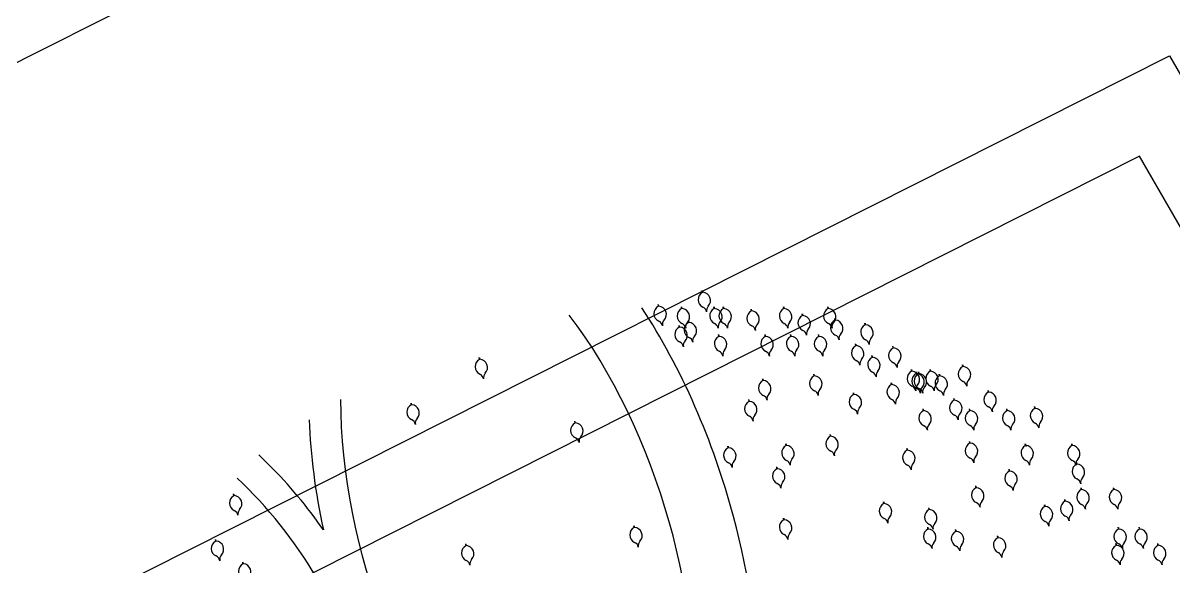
# Model space of a CAD drawing. Extents: x 3907.4 to 3911.57, y -3054.42 to -3053.7.
# Drawn here: x 3907.62154 to 3907.63662, y -3053.77395 to -3053.76683 of the extents above; entities that cross this region are included whole.
import ezdxf

# ---------------------------------------------------------------- set-up
doc = ezdxf.new("R2010")
doc.units = 0
doc.header["$LTSCALE"] = 2
doc.header["$MEASUREMENT"] = 0
for name, color, linetype in [('ARAZİ', 7, 'CONTINUOUS'), ('AĞAÇ', 9, 'CONTINUOUS'), ('OLÇÜ', 6, 'CONTINUOUS')]:
    doc.layers.add(name, color=color, linetype=linetype)

msp = doc.modelspace()

# ---------------------------------------------------------------- linework, layer by layer
at = {"layer": 'ARAZİ', "color": 7}
for p, q in [((3907.457686911353, -3053.857420951288), (3907.636572074852, -3053.767261076288)), ((3907.636572074852, -3053.767261076288), (3907.654234502852, -3053.797852681288))]:
    msp.add_line(p, q, dxfattribs=at)
at = {"layer": 'ARAZİ'}
for p, q in [((3907.63617845828, -3053.768579295865), (3907.459082129812, -3053.857837580483)), ((3907.653514297642, -3053.798605244172), (3907.63617845828, -3053.768579295865))]:
    msp.add_line(p, q, dxfattribs=at)
at = {"layer": 'AĞAÇ'}
for p, q in [((3907.630450350279, -3053.770364076409), (3907.630447326004, -3053.770340247116)), ((3907.630456134325, -3053.770362934153), (3907.630453537149, -3053.770342470127)), ((3907.629871542704, -3053.770546724785), (3907.629868518428, -3053.770522895491)), ((3907.629877326749, -3053.770545582528), (3907.629874729574, -3053.770525118503)), ((3907.630176178352, -3053.770577166181), (3907.630173154076, -3053.770553336888)), ((3907.630181962396, -3053.770576023925), (3907.630179365221, -3053.770555559899)), ((3907.630602668214, -3053.770577166181), (3907.630599643938, -3053.770553336888)), ((3907.630608452258, -3053.770576023925), (3907.630605855083, -3053.770555559899)), ((3907.630724522428, -3053.770577166181), (3907.630721498153, -3053.770553336888)), ((3907.630730306473, -3053.770576023925), (3907.630727709298, -3053.770555559899)), ((3907.631090085073, -3053.770607607576), (3907.631087060797, -3053.770583778284)), ((3907.631095869117, -3053.77060646532), (3907.631093271942, -3053.770586001294)), ((3907.631516574935, -3053.770577166181), (3907.631513550659, -3053.770553336888)), ((3907.63152235898, -3053.770576023925), (3907.631519761804, -3053.770555559899)), ((3907.63209538251, -3053.770577166181), (3907.632092358234, -3053.770553336888)), ((3907.632101166555, -3053.770576023925), (3907.632098569379, -3053.770555559899)), ((3907.630267569068, -3053.770759814556), (3907.630264544792, -3053.770735985263)), ((3907.630273353113, -3053.7707586723), (3907.630270755938, -3053.770738208274)), ((3907.631760283364, -3053.770668490369), (3907.631757259088, -3053.770644661075)), ((3907.631766067409, -3053.770667348113), (3907.631763470234, -3053.770646884087)), ((3907.632186773226, -3053.770729373161), (3907.63218374895, -3053.770705543867)), ((3907.632192557271, -3053.770728230904), (3907.632189960096, -3053.770707766878)), ((3907.632582799369, -3053.770790255952), (3907.632579775093, -3053.770766426659)), ((3907.632588583414, -3053.770789113696), (3907.632585986238, -3053.77076864967)), ((3907.630145714853, -3053.770820697348), (3907.630142690577, -3053.770796868055)), ((3907.630151498898, -3053.770819555092), (3907.630148901723, -3053.770799091066)), ((3907.630663595211, -3053.770942462932), (3907.630660570935, -3053.770918633639)), ((3907.630669379255, -3053.770941320676), (3907.63066678208, -3053.77092085665)), ((3907.631272866284, -3053.770942462932), (3907.631269842008, -3053.770918633639)), ((3907.631278650329, -3053.770941320676), (3907.631276053154, -3053.77092085665)), ((3907.63160796543, -3053.770942462932), (3907.631604941154, -3053.770918633639)), ((3907.631613749475, -3053.770941320676), (3907.631611152299, -3053.77092085665)), ((3907.631973528295, -3053.770942462932), (3907.63197050402, -3053.770918633639)), ((3907.63197931234, -3053.770941320676), (3907.631976715164, -3053.77092085665)), ((3907.632460945154, -3053.771064228516), (3907.632457920878, -3053.771040399223)), ((3907.632466729199, -3053.771063086259), (3907.632464132023, -3053.771042622234)), ((3907.632948362013, -3053.771094669912), (3907.632945337737, -3053.771070840618)), ((3907.632954146058, -3053.771093527655), (3907.632951548882, -3053.77107306363)), ((3907.627526290174, -3053.771242844024), (3907.627523265899, -3053.771219014731)), ((3907.627532074219, -3053.771241701768), (3907.627529477043, -3053.771221237742)), ((3907.632674190085, -3053.771216435365), (3907.632671165809, -3053.771192606072)), ((3907.63267997413, -3053.771215293109), (3907.632677376955, -3053.771194829083)), ((3907.633192070442, -3053.771399083741), (3907.633189046167, -3053.771375254447)), ((3907.633197854487, -3053.771397941484), (3907.633195257312, -3053.771377477458)), ((3907.633435778871, -3053.771399083741), (3907.633432754596, -3053.771375254447)), ((3907.633441562917, -3053.771397941484), (3907.633438965741, -3053.771377477458)), ((3907.633862268734, -3053.771338200948), (3907.633859244458, -3053.771314371656)), ((3907.633868052779, -3053.771337058692), (3907.633865455603, -3053.771316594666)), ((3907.631242402786, -3053.771520849324), (3907.63123937851, -3053.771497020031)), ((3907.63124818683, -3053.771519707068), (3907.631245589655, -3053.771499243042)), ((3907.631912601077, -3053.771459966532), (3907.631909576801, -3053.771436137239)), ((3907.631918385122, -3053.771458824276), (3907.631915787947, -3053.77143836025)), ((3907.63325299766, -3053.771429525136), (3907.633249973384, -3053.771405695843)), ((3907.633258781705, -3053.77142838288), (3907.63325618453, -3053.771407918854)), ((3907.633283461158, -3053.771429525136), (3907.633280436883, -3053.771405695843)), ((3907.633289245203, -3053.77142838288), (3907.633286648028, -3053.771407918854)), ((3907.633557633308, -3053.771459966532), (3907.633554609032, -3053.771436137239)), ((3907.633563417352, -3053.771458824276), (3907.633560820177, -3053.77143836025)), ((3907.632430481655, -3053.7717034977), (3907.63242745738, -3053.771679668407)), ((3907.632436265701, -3053.771702355444), (3907.632433668525, -3053.771681891418)), ((3907.632927496506, -3053.771574240917), (3907.63292447223, -3053.771550411624)), ((3907.632933280551, -3053.771573098661), (3907.632930683375, -3053.771552634635)), ((3907.63419736788, -3053.771673056304), (3907.634194343604, -3053.771649227011)), ((3907.634203151924, -3053.771671914048), (3907.634200554749, -3053.771651450022)), ((3907.626631573685, -3053.771838887793), (3907.62662854941, -3053.771815058501)), ((3907.62663735773, -3053.771837745537), (3907.626634760555, -3053.771817281511)), ((3907.631059621574, -3053.771794821888), (3907.631056597299, -3053.771770992595)), ((3907.631065405619, -3053.771793679632), (3907.631062808443, -3053.771773215606)), ((3907.633747926933, -3053.771779199184), (3907.633744902657, -3053.771755369891)), ((3907.633753710978, -3053.771778056928), (3907.633751113803, -3053.771757592902)), ((3907.633344388376, -3053.771916587471), (3907.633341364101, -3053.771892758178)), ((3907.633350172422, -3053.771915445215), (3907.633347575246, -3053.771894981189)), ((3907.63395365945, -3053.771916587471), (3907.633950635174, -3053.771892758178)), ((3907.633959443495, -3053.771915445215), (3907.63395684632, -3053.771894981189)), ((3907.634441076309, -3053.771916587471), (3907.634438052033, -3053.771892758178)), ((3907.634446860354, -3053.771915445215), (3907.634444263178, -3053.771894981189)), ((3907.634806639174, -3053.771886146075), (3907.634803614898, -3053.771862316783)), ((3907.634812423219, -3053.771885003819), (3907.634809826044, -3053.771864539793)), ((3907.628778893214, -3053.772077305275), (3907.628775868938, -3053.772053475982)), ((3907.628784677259, -3053.772076163019), (3907.628782080084, -3053.772055698993)), ((3907.632125846008, -3053.772251442827), (3907.632122821733, -3053.772227613534)), ((3907.632131630053, -3053.772250300571), (3907.632129032878, -3053.772229836545)), ((3907.630785449425, -3053.772403649807), (3907.630782425149, -3053.772379820513)), ((3907.63079123347, -3053.77240250755), (3907.630788636295, -3053.772382043524)), ((3907.631547038433, -3053.77237320841), (3907.631544014157, -3053.772349379117)), ((3907.631552822478, -3053.772372066154), (3907.631550225302, -3053.772351602128)), ((3907.633132603947, -3053.77243506611), (3907.633129579671, -3053.772411236816)), ((3907.633138387992, -3053.772433923853), (3907.633135790817, -3053.772413459827)), ((3907.63395365945, -3053.772342767014), (3907.633950635174, -3053.772318937722)), ((3907.633959443495, -3053.772341624758), (3907.63395684632, -3053.772321160732)), ((3907.634684784739, -3053.77237320841), (3907.634681760463, -3053.772349379117)), ((3907.634690568783, -3053.772372066154), (3907.634687971608, -3053.772351602128)), ((3907.635294056033, -3053.77237320841), (3907.635291031757, -3053.772349379117)), ((3907.635299840078, -3053.772372066154), (3907.635297242903, -3053.772351602128)), ((3907.63535498303, -3053.772616739578), (3907.635351958754, -3053.772592910285)), ((3907.635360767075, -3053.772615597322), (3907.6353581699, -3053.772595133296)), ((3907.631425184218, -3053.77267762237), (3907.631422159943, -3053.772653793077)), ((3907.631430968263, -3053.772676480114), (3907.631428371088, -3053.772656016088)), ((3907.634471540028, -3053.772708063766), (3907.634468515753, -3053.772684234473)), ((3907.634477324073, -3053.77270692151), (3907.634474726898, -3053.772686457484)), ((3907.62430531055, -3053.773030975202), (3907.624302286274, -3053.773007145909)), ((3907.624311094594, -3053.773029832945), (3907.624308497419, -3053.77300936892)), ((3907.634035077483, -3053.772926966238), (3907.634032053208, -3053.772903136945)), ((3907.634040861528, -3053.772925823982), (3907.634038264353, -3053.772905359956)), ((3907.635415910248, -3053.772951594934), (3907.635412885972, -3053.77292776564)), ((3907.635421694293, -3053.772950452677), (3907.635419097117, -3053.772929988651)), ((3907.63584240011, -3053.772951594934), (3907.635839375834, -3053.77292776564)), ((3907.635848184155, -3053.772950452677), (3907.635845586979, -3053.772929988651)), ((3907.632826507798, -3053.773134243309), (3907.632823483522, -3053.773110414016)), ((3907.632832291843, -3053.773133101053), (3907.632829694668, -3053.773112637027)), ((3907.633419754718, -3053.773213907969), (3907.633416730442, -3053.773190078676)), ((3907.633425538763, -3053.773212765713), (3907.633422941587, -3053.773192301687)), ((3907.634937551019, -3053.773172916237), (3907.634934526744, -3053.773149086944)), ((3907.634943335064, -3053.773171773981), (3907.634940737889, -3053.773151309955)), ((3907.635202665317, -3053.773103801913), (3907.635199641041, -3053.77307997262)), ((3907.635208449362, -3053.773102659657), (3907.635205852186, -3053.773082195631)), ((3907.631516574935, -3053.773347333081), (3907.631513550659, -3053.773323503788)), ((3907.63152235898, -3053.773346190825), (3907.631519761804, -3053.773325726799)), ((3907.629554314185, -3053.773448205893), (3907.62955128991, -3053.773424376599)), ((3907.629560098231, -3053.773447063636), (3907.629557501055, -3053.773426599611)), ((3907.633405315373, -3053.773469098664), (3907.633402291097, -3053.773445269371)), ((3907.633411099418, -3053.773467956408), (3907.633408502243, -3053.773447492382)), ((3907.633770878017, -3053.773499540061), (3907.633767853742, -3053.773475710767)), ((3907.633776662062, -3053.773498397804), (3907.633774064887, -3053.773477933778)), ((3907.635903327106, -3053.773469098664), (3907.635900302831, -3053.773445269371)), ((3907.635909111152, -3053.773467956408), (3907.635906513976, -3053.773447492382)), ((3907.636177499256, -3053.773469098664), (3907.63617447498, -3053.773445269371)), ((3907.636183283301, -3053.773467956408), (3907.636180686125, -3053.773447492382)), ((3907.624066719515, -3053.773627018971), (3907.624063695239, -3053.773603189678)), ((3907.62407250356, -3053.773625876715), (3907.624069906385, -3053.773605412689)), ((3907.634322228033, -3053.773582833032), (3907.634319203758, -3053.77355900374)), ((3907.634328012078, -3053.773581690776), (3907.634325414903, -3053.77356122675)), ((3907.627347346788, -3053.773686623374), (3907.627344322512, -3053.773662794081)), ((3907.627353130833, -3053.773685481118), (3907.627350533658, -3053.773665017092)), ((3907.635872863608, -3053.773682188436), (3907.635869839333, -3053.773658359143)), ((3907.635878647653, -3053.77368104618), (3907.635876050478, -3053.773660582154)), ((3907.636421207685, -3053.773682188436), (3907.63641818341, -3053.773658359143)), ((3907.63642699173, -3053.77368104618), (3907.636424394555, -3053.773660582154)), ((3907.624424606066, -3053.773925040856), (3907.624421581791, -3053.773901211563)), ((3907.624430390111, -3053.7739238986), (3907.624427792936, -3053.773903434574))]:
    msp.add_line(p, q, dxfattribs=at)
for centre, radius, start, end in [((3907.630499415088, -3053.770460097154), 0.0001078301389786481, 117.0661848723325, 245.5617558112027), ((3907.63044725447, -3053.77047039804), 0.0001078301389786481, 316.7807498823022, 85.276320846058), ((3907.629920607513, -3053.770642745529), 0.0001078301389786481, 117.0661848723325, 245.5617558112027), ((3907.629868446895, -3053.770653046416), 0.0001078301389786481, 316.7807498823022, 85.276320846058), ((3907.630225243161, -3053.770673186925), 0.0001078301389786481, 117.0661848723325, 245.5617558112027), ((3907.630173082542, -3053.770683487812), 0.0001078301389786481, 316.7807498823022, 85.276320846058), ((3907.63041895276, -3053.770637161122), 8.665851140017088e-05, 11.1712527772592, 65.56175581120272), ((3907.630588985855, -3053.770603582309), 8.665851140017088e-05, 136.7807498823022, 191.1712527772592), ((3907.630651733023, -3053.770673186925), 0.0001078301389786481, 117.0661848723325, 245.5617558112027), ((3907.630599572404, -3053.770683487812), 0.0001078301389786481, 316.7807498823022, 85.276320846058), ((3907.630773587237, -3053.770673186925), 0.0001078301389786481, 117.0661848723325, 245.5617558112027), ((3907.630721426619, -3053.770683487812), 0.0001078301389786481, 316.7807498823022, 85.276320846058), ((3907.631139149882, -3053.770703628321), 0.0001078301389786481, 117.0661848723325, 245.5617558112027), ((3907.631086989263, -3053.770713929208), 0.0001078301389786481, 316.7807498823022, 85.276320846058), ((3907.631565639744, -3053.770673186925), 0.0001078301389786481, 117.0661848723325, 245.5617558112027), ((3907.631513479125, -3053.770683487812), 0.0001078301389786481, 316.7807498823022, 85.276320846058), ((3907.632144447319, -3053.770673186925), 0.0001078301389786481, 117.0661848723325, 245.5617558112027), ((3907.632092286701, -3053.770683487812), 0.0001078301389786481, 316.7807498823022, 85.276320846058), ((3907.629840145185, -3053.770819809497), 8.665851140017088e-05, 11.1712527772592, 65.56175581120272), ((3907.63001017828, -3053.770786230685), 8.665851140017088e-05, 136.7807498823022, 191.1712527772592), ((3907.630144780832, -3053.770850250893), 8.665851140017088e-05, 11.1712527772592, 65.56175581120272), ((3907.630316633877, -3053.770855835301), 0.0001078301389786481, 117.0661848723325, 245.5617558112027), ((3907.630314813928, -3053.770816672081), 8.665851140017088e-05, 136.7807498823022, 191.1712527772592), ((3907.630264473259, -3053.770866136188), 0.0001078301389786481, 316.7807498823022, 85.276320846058), ((3907.630571270694, -3053.770850250893), 8.665851140017088e-05, 11.1712527772592, 65.56175581120272), ((3907.63074130379, -3053.770816672081), 8.665851140017088e-05, 136.7807498823022, 191.1712527772592), ((3907.630693124909, -3053.770850250893), 8.665851140017088e-05, 11.1712527772592, 65.56175581120272), ((3907.630863158005, -3053.770816672081), 8.665851140017088e-05, 136.7807498823022, 191.1712527772592), ((3907.631485177415, -3053.770850250893), 8.665851140017088e-05, 11.1712527772592, 65.56175581120272), ((3907.631655210511, -3053.770816672081), 8.665851140017088e-05, 136.7807498823022, 191.1712527772592), ((3907.631809348173, -3053.770764511113), 0.0001078301389786481, 117.0661848723325, 245.5617558112027), ((3907.631757187555, -3053.770774812), 0.0001078301389786481, 316.7807498823022, 85.276320846058), ((3907.63206398499, -3053.770850250893), 8.665851140017088e-05, 11.1712527772592, 65.56175581120272), ((3907.632235838035, -3053.770825393905), 0.0001078301389786481, 117.0661848723325, 245.5617558112027), ((3907.632234018086, -3053.770816672081), 8.665851140017088e-05, 136.7807498823022, 191.1712527772592), ((3907.632183677417, -3053.770835694791), 0.0001078301389786481, 316.7807498823022, 85.276320846058), ((3907.630194779662, -3053.770916718093), 0.0001078301389786481, 117.0661848723325, 245.5617558112027), ((3907.630142619044, -3053.770927018979), 0.0001078301389786481, 316.7807498823022, 85.276320846058), ((3907.631058687553, -3053.770880692289), 8.665851140017088e-05, 11.1712527772592, 65.56175581120272), ((3907.631228720649, -3053.770847113477), 8.665851140017088e-05, 136.7807498823022, 191.1712527772592), ((3907.631728885844, -3053.770941575081), 8.665851140017088e-05, 11.1712527772592, 65.56175581120272), ((3907.63189891894, -3053.770907996269), 8.665851140017088e-05, 136.7807498823022, 191.1712527772592), ((3907.632155375706, -3053.771002457873), 8.665851140017088e-05, 11.1712527772592, 65.56175581120272), ((3907.632325408802, -3053.770968879061), 8.665851140017088e-05, 136.7807498823022, 191.1712527772592), ((3907.632631864178, -3053.770886276697), 0.0001078301389786481, 117.0661848723325, 245.5617558112027), ((3907.632579703559, -3053.770896577583), 0.0001078301389786481, 316.7807498823022, 85.276320846058), ((3907.630114317333, -3053.771093782061), 8.665851140017088e-05, 11.1712527772592, 65.56175581120272), ((3907.63028435043, -3053.771060203248), 8.665851140017088e-05, 136.7807498823022, 191.1712527772592), ((3907.630236171548, -3053.771032899269), 8.665851140017088e-05, 11.1712527772592, 65.56175581120272), ((3907.630406204644, -3053.770999320456), 8.665851140017088e-05, 136.7807498823022, 191.1712527772592), ((3907.63071266002, -3053.771038483676), 0.0001078301389786481, 117.0661848723325, 245.5617558112027), ((3907.630660499401, -3053.771048784563), 0.0001078301389786481, 316.7807498823022, 85.276320846058), ((3907.631321931093, -3053.771038483676), 0.0001078301389786481, 117.0661848723325, 245.5617558112027), ((3907.631269770475, -3053.771048784563), 0.0001078301389786481, 316.7807498823022, 85.276320846058), ((3907.631657030239, -3053.771038483676), 0.0001078301389786481, 117.0661848723325, 245.5617558112027), ((3907.63160486962, -3053.771048784563), 0.0001078301389786481, 316.7807498823022, 85.276320846058), ((3907.632022593104, -3053.771038483676), 0.0001078301389786481, 117.0661848723325, 245.5617558112027), ((3907.631970432486, -3053.771048784563), 0.0001078301389786481, 316.7807498823022, 85.276320846058), ((3907.632510009963, -3053.77116024926), 0.0001078301389786481, 117.0661848723325, 245.5617558112027), ((3907.632457849345, -3053.771170550147), 0.0001078301389786481, 316.7807498823022, 85.276320846058), ((3907.632551401849, -3053.771063340665), 8.665851140017088e-05, 11.1712527772592, 65.56175581120272), ((3907.632721434945, -3053.771029761852), 8.665851140017088e-05, 136.7807498823022, 191.1712527772592), ((3907.63063219769, -3053.771215547645), 8.665851140017088e-05, 11.1712527772592, 65.56175581120272), ((3907.630802230787, -3053.771181968832), 8.665851140017088e-05, 136.7807498823022, 191.1712527772592), ((3907.631241468764, -3053.771215547645), 8.665851140017088e-05, 11.1712527772592, 65.56175581120272), ((3907.63141150186, -3053.771181968832), 8.665851140017088e-05, 136.7807498823022, 191.1712527772592), ((3907.63157656791, -3053.771215547645), 8.665851140017088e-05, 11.1712527772592, 65.56175581120272), ((3907.631746601006, -3053.771181968832), 8.665851140017088e-05, 136.7807498823022, 191.1712527772592), ((3907.631942130775, -3053.771215547645), 8.665851140017088e-05, 11.1712527772592, 65.56175581120272), ((3907.632112163871, -3053.771181968832), 8.665851140017088e-05, 136.7807498823022, 191.1712527772592), ((3907.632723254894, -3053.771312456109), 0.0001078301389786481, 117.0661848723325, 245.5617558112027), ((3907.632671094276, -3053.771322756996), 0.0001078301389786481, 316.7807498823022, 85.276320846058), ((3907.632997426822, -3053.771190690656), 0.0001078301389786481, 117.0661848723325, 245.5617558112027), ((3907.632945266203, -3053.771200991543), 0.0001078301389786481, 316.7807498823022, 85.276320846058), ((3907.627575354983, -3053.771338864768), 0.0001078301389786481, 117.0661848723325, 245.5617558112027), ((3907.627523194365, -3053.771349165655), 0.0001078301389786481, 316.7807498823022, 85.276320846058), ((3907.632429547634, -3053.771337313228), 8.665851140017088e-05, 11.1712527772592, 65.56175581120272), ((3907.63259958073, -3053.771303734416), 8.665851140017088e-05, 136.7807498823022, 191.1712527772592), ((3907.632916964493, -3053.771367754624), 8.665851140017088e-05, 11.1712527772592, 65.56175581120272), ((3907.633086997589, -3053.771334175812), 8.665851140017088e-05, 136.7807498823022, 191.1712527772592), ((3907.633911333543, -3053.771434221693), 0.0001078301389786481, 117.0661848723325, 245.5617558112027), ((3907.633859172925, -3053.77144452258), 0.0001078301389786481, 316.7807498823022, 85.276320846058), ((3907.627494892654, -3053.771515928736), 8.665851140017088e-05, 11.1712527772592, 65.56175581120272), ((3907.62766492575, -3053.771482349924), 8.665851140017088e-05, 136.7807498823022, 191.1712527772592), ((3907.631291467595, -3053.771616870069), 0.0001078301389786481, 117.0661848723325, 245.5617558112027), ((3907.631239306977, -3053.771627170955), 0.0001078301389786481, 316.7807498823022, 85.276320846058), ((3907.631961665886, -3053.771555987277), 0.0001078301389786481, 117.0661848723325, 245.5617558112027), ((3907.631909505268, -3053.771566288163), 0.0001078301389786481, 316.7807498823022, 85.276320846058), ((3907.632642792565, -3053.771489520077), 8.665851140017088e-05, 11.1712527772592, 65.56175581120272), ((3907.632812825661, -3053.771455941265), 8.665851140017088e-05, 136.7807498823022, 191.1712527772592), ((3907.633241135251, -3053.771495104485), 0.0001078301389786481, 117.0661848723325, 245.5617558112027), ((3907.633302062469, -3053.771525545881), 0.0001078301389786481, 117.0661848723325, 245.5617558112027), ((3907.633188974633, -3053.771505405371), 0.0001078301389786481, 316.7807498823022, 85.276320846058), ((3907.633332525967, -3053.771525545881), 0.0001078301389786481, 117.0661848723325, 245.5617558112027), ((3907.633249901851, -3053.771535846767), 0.0001078301389786481, 316.7807498823022, 85.276320846058), ((3907.633280365349, -3053.771535846767), 0.0001078301389786481, 316.7807498823022, 85.276320846058), ((3907.633484843681, -3053.771495104485), 0.0001078301389786481, 117.0661848723325, 245.5617558112027), ((3907.633432683062, -3053.771505405371), 0.0001078301389786481, 316.7807498823022, 85.276320846058), ((3907.633606698117, -3053.771555987277), 0.0001078301389786481, 117.0661848723325, 245.5617558112027), ((3907.633554537498, -3053.771566288163), 0.0001078301389786481, 316.7807498823022, 85.276320846058), ((3907.633830871214, -3053.771611285661), 8.665851140017088e-05, 11.1712527772592, 65.56175581120272), ((3907.63400090431, -3053.771577706848), 8.665851140017088e-05, 136.7807498823022, 191.1712527772592), ((3907.631881203557, -3053.771733051245), 8.665851140017088e-05, 11.1712527772592, 65.56175581120272), ((3907.632051236653, -3053.771699472432), 8.665851140017088e-05, 136.7807498823022, 191.1712527772592), ((3907.632976561315, -3053.771670261662), 0.0001078301389786481, 117.0661848723325, 245.5617558112027), ((3907.632924400697, -3053.771680562548), 0.0001078301389786481, 316.7807498823022, 85.276320846058), ((3907.633160672922, -3053.771672168453), 8.665851140017088e-05, 11.1712527772592, 65.56175581120272), ((3907.633330706019, -3053.771638589641), 8.665851140017088e-05, 136.7807498823022, 191.1712527772592), ((3907.633221600141, -3053.771702609849), 8.665851140017088e-05, 11.1712527772592, 65.56175581120272), ((3907.633252063639, -3053.771702609849), 8.665851140017088e-05, 11.1712527772592, 65.56175581120272), ((3907.633391633236, -3053.771669031036), 8.665851140017088e-05, 136.7807498823022, 191.1712527772592), ((3907.633422096735, -3053.771669031036), 8.665851140017088e-05, 136.7807498823022, 191.1712527772592), ((3907.633404381352, -3053.771672168453), 8.665851140017088e-05, 11.1712527772592, 65.56175581120272), ((3907.633574414448, -3053.771638589641), 8.665851140017088e-05, 136.7807498823022, 191.1712527772592), ((3907.633526235788, -3053.771733051245), 8.665851140017088e-05, 11.1712527772592, 65.56175581120272), ((3907.633696268884, -3053.771699472432), 8.665851140017088e-05, 136.7807498823022, 191.1712527772592), ((3907.634246432689, -3053.771769077048), 0.0001078301389786481, 117.0661848723325, 245.5617558112027), ((3907.634194272071, -3053.771779377935), 0.0001078301389786481, 316.7807498823022, 85.276320846058), ((3907.626680638494, -3053.771934908538), 0.0001078301389786481, 117.0661848723325, 245.5617558112027), ((3907.626628477876, -3053.771945209424), 0.0001078301389786481, 316.7807498823022, 85.276320846058), ((3907.631108686383, -3053.771890842632), 0.0001078301389786481, 117.0661848723325, 245.5617558112027), ((3907.631056525765, -3053.771901143519), 0.0001078301389786481, 316.7807498823022, 85.276320846058), ((3907.631211005266, -3053.771793934037), 8.665851140017088e-05, 11.1712527772592, 65.56175581120272), ((3907.631381038362, -3053.771760355224), 8.665851140017088e-05, 136.7807498823022, 191.1712527772592), ((3907.632479546465, -3053.771799518444), 0.0001078301389786481, 117.0661848723325, 245.5617558112027), ((3907.632427385846, -3053.771809819331), 0.0001078301389786481, 316.7807498823022, 85.276320846058), ((3907.632896098986, -3053.77184732563), 8.665851140017088e-05, 11.1712527772592, 65.56175581120272), ((3907.633066132082, -3053.771813746817), 8.665851140017088e-05, 136.7807498823022, 191.1712527772592), ((3907.633796991742, -3053.771875219929), 0.0001078301389786481, 117.0661848723325, 245.5617558112027), ((3907.633744831124, -3053.771885520815), 0.0001078301389786481, 316.7807498823022, 85.276320846058), ((3907.631028224054, -3053.7720679066), 8.665851140017088e-05, 11.1712527772592, 65.56175581120272), ((3907.631198257151, -3053.772034327788), 8.665851140017088e-05, 136.7807498823022, 191.1712527772592), ((3907.632399084136, -3053.771976582412), 8.665851140017088e-05, 11.1712527772592, 65.56175581120272), ((3907.632569117232, -3053.7719430036), 8.665851140017088e-05, 136.7807498823022, 191.1712527772592), ((3907.633393453185, -3053.772012608216), 0.0001078301389786481, 117.0661848723325, 245.5617558112027), ((3907.633341292567, -3053.772022909102), 0.0001078301389786481, 316.7807498823022, 85.276320846058), ((3907.633716529414, -3053.772052283897), 8.665851140017088e-05, 11.1712527772592, 65.56175581120272), ((3907.633886562509, -3053.772018705085), 8.665851140017088e-05, 136.7807498823022, 191.1712527772592), ((3907.634002724259, -3053.772012608216), 0.0001078301389786481, 117.0661848723325, 245.5617558112027), ((3907.633950563641, -3053.772022909102), 0.0001078301389786481, 316.7807498823022, 85.276320846058), ((3907.63416597036, -3053.771946141017), 8.665851140017088e-05, 11.1712527772592, 65.56175581120272), ((3907.634336003456, -3053.771912562204), 8.665851140017088e-05, 136.7807498823022, 191.1712527772592), ((3907.634490141118, -3053.772012608216), 0.0001078301389786481, 117.0661848723325, 245.5617558112027), ((3907.6344379805, -3053.772022909102), 0.0001078301389786481, 316.7807498823022, 85.276320846058), ((3907.634855703983, -3053.77198216682), 0.0001078301389786481, 117.0661848723325, 245.5617558112027), ((3907.634803543365, -3053.771992467707), 0.0001078301389786481, 316.7807498823022, 85.276320846058), ((3907.626600176166, -3053.772111972506), 8.665851140017088e-05, 11.1712527772592, 65.56175581120272), ((3907.626770209262, -3053.772078393693), 8.665851140017088e-05, 136.7807498823022, 191.1712527772592), ((3907.628827958023, -3053.77217332602), 0.0001078301389786481, 117.0661848723325, 245.5617558112027), ((3907.628775797405, -3053.772183626906), 0.0001078301389786481, 316.7807498823022, 85.276320846058), ((3907.633312990857, -3053.772189672184), 8.665851140017088e-05, 11.1712527772592, 65.56175581120272), ((3907.633483023953, -3053.772156093371), 8.665851140017088e-05, 136.7807498823022, 191.1712527772592), ((3907.63392226193, -3053.772189672184), 8.665851140017088e-05, 11.1712527772592, 65.56175581120272), ((3907.634092295026, -3053.772156093371), 8.665851140017088e-05, 136.7807498823022, 191.1712527772592), ((3907.634409678789, -3053.772189672184), 8.665851140017088e-05, 11.1712527772592, 65.56175581120272), ((3907.634579711885, -3053.772156093371), 8.665851140017088e-05, 136.7807498823022, 191.1712527772592), ((3907.634775241655, -3053.772159230788), 8.665851140017088e-05, 11.1712527772592, 65.56175581120272), ((3907.63494527475, -3053.772125651975), 8.665851140017088e-05, 136.7807498823022, 191.1712527772592), ((3907.628747495694, -3053.772350389987), 8.665851140017088e-05, 11.1712527772592, 65.56175581120272), ((3907.62891752879, -3053.772316811175), 8.665851140017088e-05, 136.7807498823022, 191.1712527772592), ((3907.632174910817, -3053.772347463571), 0.0001078301389786481, 117.0661848723325, 245.5617558112027), ((3907.632122750199, -3053.772357764458), 0.0001078301389786481, 316.7807498823022, 85.276320846058), ((3907.630834514234, -3053.772499670551), 0.0001078301389786481, 117.0661848723325, 245.5617558112027), ((3907.630782353616, -3053.772509971438), 0.0001078301389786481, 316.7807498823022, 85.276320846058), ((3907.631596103242, -3053.772469229155), 0.0001078301389786481, 117.0661848723325, 245.5617558112027), ((3907.631543942624, -3053.772479530041), 0.0001078301389786481, 316.7807498823022, 85.276320846058), ((3907.632094448488, -3053.772524527539), 8.665851140017088e-05, 11.1712527772592, 65.56175581120272), ((3907.632264481585, -3053.772490948727), 8.665851140017088e-05, 136.7807498823022, 191.1712527772592), ((3907.633181668756, -3053.772531086854), 0.0001078301389786481, 117.0661848723325, 245.5617558112027), ((3907.633129508138, -3053.772541387741), 0.0001078301389786481, 316.7807498823022, 85.276320846058), ((3907.634002724259, -3053.772438787759), 0.0001078301389786481, 117.0661848723325, 245.5617558112027), ((3907.633950563641, -3053.772449088646), 0.0001078301389786481, 316.7807498823022, 85.276320846058), ((3907.634733849548, -3053.772469229155), 0.0001078301389786481, 117.0661848723325, 245.5617558112027), ((3907.634681688929, -3053.772479530041), 0.0001078301389786481, 316.7807498823022, 85.276320846058), ((3907.635343120842, -3053.772469229155), 0.0001078301389786481, 117.0661848723325, 245.5617558112027), ((3907.635290960224, -3053.772479530041), 0.0001078301389786481, 316.7807498823022, 85.276320846058), ((3907.630924085001, -3053.772643155707), 8.665851140017088e-05, 136.7807498823022, 191.1712527772592), ((3907.631515640913, -3053.772646293123), 8.665851140017088e-05, 11.1712527772592, 65.56175581120272), ((3907.631685674009, -3053.772612714311), 8.665851140017088e-05, 136.7807498823022, 191.1712527772592), ((3907.63392226193, -3053.772615851727), 8.665851140017088e-05, 11.1712527772592, 65.56175581120272), ((3907.634092295026, -3053.772582272914), 8.665851140017088e-05, 136.7807498823022, 191.1712527772592), ((3907.634653387219, -3053.772646293123), 8.665851140017088e-05, 11.1712527772592, 65.56175581120272), ((3907.634823420315, -3053.772612714311), 8.665851140017088e-05, 136.7807498823022, 191.1712527772592), ((3907.635262658514, -3053.772646293123), 8.665851140017088e-05, 11.1712527772592, 65.56175581120272), ((3907.635432691609, -3053.772612714311), 8.665851140017088e-05, 136.7807498823022, 191.1712527772592), ((3907.630754051905, -3053.772676734519), 8.665851140017088e-05, 11.1712527772592, 65.56175581120272), ((3907.631474249027, -3053.772773643114), 0.0001078301389786481, 117.0661848723325, 245.5617558112027), ((3907.631422088409, -3053.772783944001), 0.0001078301389786481, 316.7807498823022, 85.276320846058), ((3907.633101206427, -3053.772708150822), 8.665851140017088e-05, 11.1712527772592, 65.56175581120272), ((3907.633271239523, -3053.77267457201), 8.665851140017088e-05, 136.7807498823022, 191.1712527772592), ((3907.634520604838, -3053.77280408451), 0.0001078301389786481, 117.0661848723325, 245.5617558112027), ((3907.634468444219, -3053.772814385397), 0.0001078301389786481, 316.7807498823022, 85.276320846058), ((3907.635404047839, -3053.772712760323), 0.0001078301389786481, 117.0661848723325, 245.5617558112027), ((3907.635351887221, -3053.772723061209), 0.0001078301389786481, 316.7807498823022, 85.276320846058), ((3907.631393786698, -3053.772950707083), 8.665851140017088e-05, 11.1712527772592, 65.56175581120272), ((3907.631563819794, -3053.77291712827), 8.665851140017088e-05, 136.7807498823022, 191.1712527772592), ((3907.634610175605, -3053.772947569666), 8.665851140017088e-05, 136.7807498823022, 191.1712527772592), ((3907.63532358551, -3053.772889824291), 8.665851140017088e-05, 11.1712527772592, 65.56175581120272), ((3907.635493618606, -3053.772856245478), 8.665851140017088e-05, 136.7807498823022, 191.1712527772592), ((3907.624354375359, -3053.773126995946), 0.0001078301389786481, 117.0661848723325, 245.5617558112027), ((3907.62430221474, -3053.773137296833), 0.0001078301389786481, 316.7807498823022, 85.276320846058), ((3907.634084142292, -3053.773022986983), 0.0001078301389786481, 117.0661848723325, 245.5617558112027), ((3907.634031981674, -3053.773033287869), 0.0001078301389786481, 316.7807498823022, 85.276320846058), ((3907.634440142509, -3053.772981148478), 8.665851140017088e-05, 11.1712527772592, 65.56175581120272), ((3907.635464975057, -3053.773047615678), 0.0001078301389786481, 117.0661848723325, 245.5617558112027), ((3907.635412814438, -3053.773057916565), 0.0001078301389786481, 316.7807498823022, 85.276320846058), ((3907.635891464919, -3053.773047615678), 0.0001078301389786481, 117.0661848723325, 245.5617558112027), ((3907.635839304301, -3053.773057916565), 0.0001078301389786481, 316.7807498823022, 85.276320846058), ((3907.632875572607, -3053.773230264054), 0.0001078301389786481, 117.0661848723325, 245.5617558112027), ((3907.632823411989, -3053.77324056494), 0.0001078301389786481, 316.7807498823022, 85.276320846058), ((3907.634003679963, -3053.77320005095), 8.665851140017088e-05, 11.1712527772592, 65.56175581120272), ((3907.634173713059, -3053.773166472138), 8.665851140017088e-05, 136.7807498823022, 191.1712527772592), ((3907.634986615828, -3053.773268936981), 0.0001078301389786481, 117.0661848723325, 245.5617558112027), ((3907.63493445521, -3053.773279237868), 0.0001078301389786481, 316.7807498823022, 85.276320846058), ((3907.635251730126, -3053.773199822658), 0.0001078301389786481, 117.0661848723325, 245.5617558112027), ((3907.635199569508, -3053.773210123544), 0.0001078301389786481, 316.7807498823022, 85.276320846058), ((3907.635384512728, -3053.773224679646), 8.665851140017088e-05, 11.1712527772592, 65.56175581120272), ((3907.635554545824, -3053.773191100834), 8.665851140017088e-05, 136.7807498823022, 191.1712527772592), ((3907.63581100259, -3053.773224679646), 8.665851140017088e-05, 11.1712527772592, 65.56175581120272), ((3907.635981035686, -3053.773191100834), 8.665851140017088e-05, 136.7807498823022, 191.1712527772592), ((3907.62427391303, -3053.773304059914), 8.665851140017088e-05, 11.1712527772592, 65.56175581120272), ((3907.624443946126, -3053.773270481101), 8.665851140017088e-05, 136.7807498823022, 191.1712527772592), ((3907.631565639744, -3053.773443353825), 0.0001078301389786481, 117.0661848723325, 245.5617558112027), ((3907.631513479125, -3053.773453654712), 0.0001078301389786481, 316.7807498823022, 85.276320846058), ((3907.632795110278, -3053.773407328022), 8.665851140017088e-05, 11.1712527772592, 65.56175581120272), ((3907.632965143374, -3053.773373749209), 8.665851140017088e-05, 136.7807498823022, 191.1712527772592), ((3907.633468819527, -3053.773309928713), 0.0001078301389786481, 117.0661848723325, 245.5617558112027), ((3907.633416658909, -3053.7733202296), 0.0001078301389786481, 316.7807498823022, 85.276320846058), ((3907.635171267797, -3053.773376886626), 8.665851140017088e-05, 11.1712527772592, 65.56175581120272), ((3907.635341300893, -3053.773343307813), 8.665851140017088e-05, 136.7807498823022, 191.1712527772592), ((3907.629603378994, -3053.773544226637), 0.0001078301389786481, 117.0661848723325, 245.5617558112027), ((3907.629551218376, -3053.773554527524), 0.0001078301389786481, 316.7807498823022, 85.276320846058), ((3907.633454380182, -3053.773565119409), 0.0001078301389786481, 117.0661848723325, 245.5617558112027), ((3907.633402219564, -3053.773575420295), 0.0001078301389786481, 316.7807498823022, 85.276320846058), ((3907.633388357198, -3053.773486992681), 8.665851140017088e-05, 11.1712527772592, 65.56175581120272), ((3907.633558390294, -3053.773453413869), 8.665851140017088e-05, 136.7807498823022, 191.1712527772592), ((3907.633819942826, -3053.773595560805), 0.0001078301389786481, 117.0661848723325, 245.5617558112027), ((3907.633767782208, -3053.773605861692), 0.0001078301389786481, 316.7807498823022, 85.276320846058), ((3907.6349061535, -3053.77344600095), 8.665851140017088e-05, 11.1712527772592, 65.56175581120272), ((3907.635076186596, -3053.773412422137), 8.665851140017088e-05, 136.7807498823022, 191.1712527772592), ((3907.635952391916, -3053.773565119409), 0.0001078301389786481, 117.0661848723325, 245.5617558112027), ((3907.635900231297, -3053.773575420295), 0.0001078301389786481, 316.7807498823022, 85.276320846058), ((3907.636226564065, -3053.773565119409), 0.0001078301389786481, 117.0661848723325, 245.5617558112027), ((3907.636174403447, -3053.773575420295), 0.0001078301389786481, 316.7807498823022, 85.276320846058), ((3907.624115784324, -3053.773723039716), 0.0001078301389786481, 117.0661848723325, 245.5617558112027), ((3907.624063623706, -3053.773733340602), 0.0001078301389786481, 316.7807498823022, 85.276320846058), ((3907.629522916666, -3053.773721290605), 8.665851140017088e-05, 11.1712527772592, 65.56175581120272), ((3907.629692949762, -3053.773687711793), 8.665851140017088e-05, 136.7807498823022, 191.1712527772592), ((3907.631485177415, -3053.773620417793), 8.665851140017088e-05, 11.1712527772592, 65.56175581120272), ((3907.631655210511, -3053.773586838981), 8.665851140017088e-05, 136.7807498823022, 191.1712527772592), ((3907.633543950949, -3053.773708604564), 8.665851140017088e-05, 136.7807498823022, 191.1712527772592), ((3907.634371292842, -3053.773678853777), 0.0001078301389786481, 117.0661848723325, 245.5617558112027), ((3907.634319132224, -3053.773689154663), 0.0001078301389786481, 316.7807498823022, 85.276320846058), ((3907.636041962683, -3053.773708604564), 8.665851140017088e-05, 136.7807498823022, 191.1712527772592), ((3907.636316134832, -3053.773708604564), 8.665851140017088e-05, 136.7807498823022, 191.1712527772592), ((3907.627396411597, -3053.773782644119), 0.0001078301389786481, 117.0661848723325, 245.5617558112027), ((3907.627344250979, -3053.773792945005), 0.0001078301389786481, 316.7807498823022, 85.276320846058), ((3907.633373917854, -3053.773742183377), 8.665851140017088e-05, 11.1712527772592, 65.56175581120272), ((3907.633739480498, -3053.773772624773), 8.665851140017088e-05, 11.1712527772592, 65.56175581120272), ((3907.633909513594, -3053.773739045961), 8.665851140017088e-05, 136.7807498823022, 191.1712527772592), ((3907.634290830513, -3053.773855917745), 8.665851140017088e-05, 11.1712527772592, 65.56175581120272), ((3907.63446086361, -3053.773822338932), 8.665851140017088e-05, 136.7807498823022, 191.1712527772592), ((3907.635921928417, -3053.77377820918), 0.0001078301389786481, 117.0661848723325, 245.5617558112027), ((3907.635869767799, -3053.773788510067), 0.0001078301389786481, 316.7807498823022, 85.276320846058), ((3907.635871929587, -3053.773742183377), 8.665851140017088e-05, 11.1712527772592, 65.56175581120272), ((3907.636146101736, -3053.773742183377), 8.665851140017088e-05, 11.1712527772592, 65.56175581120272), ((3907.636470272494, -3053.77377820918), 0.0001078301389786481, 117.0661848723325, 245.5617558112027), ((3907.636418111876, -3053.773788510067), 0.0001078301389786481, 316.7807498823022, 85.276320846058), ((3907.624035321996, -3053.773900103684), 8.665851140017088e-05, 11.1712527772592, 65.56175581120272), ((3907.624205355091, -3053.773866524871), 8.665851140017088e-05, 136.7807498823022, 191.1712527772592), ((3907.624473670875, -3053.7740210616), 0.0001078301389786481, 117.0661848723325, 245.5617558112027), ((3907.624421510257, -3053.774031362487), 0.0001078301389786481, 316.7807498823022, 85.276320846058), ((3907.627315949268, -3053.773959708087), 8.665851140017088e-05, 11.1712527772592, 65.56175581120272), ((3907.627485982364, -3053.773926129274), 8.665851140017088e-05, 136.7807498823022, 191.1712527772592), ((3907.635841466089, -3053.773955273149), 8.665851140017088e-05, 11.1712527772592, 65.56175581120272), ((3907.636011499184, -3053.773921694336), 8.665851140017088e-05, 136.7807498823022, 191.1712527772592), ((3907.636389810165, -3053.773955273149), 8.665851140017088e-05, 11.1712527772592, 65.56175581120272), ((3907.636559843261, -3053.773921694336), 8.665851140017088e-05, 136.7807498823022, 191.1712527772592)]:
    msp.add_arc(centre, radius, start, end, dxfattribs=at)
for centre, major_axis, ratio, start_param, end_param in [((3907.628019712009, -3053.773663530813), (0.001330825832345645, -0.004106556338318284), 0.4614173581214451, 4.090442357860956, 8.513059806649377), ((3907.62410299781, -3053.77435231783), (-0.001596121739393781, 0.002208407090074576), 0.4453350109614079, 1.395314490434913, 5.133688623841211)]:
    msp.add_ellipse(centre, major_axis=major_axis, ratio=ratio, start_param=start_param, end_param=end_param, dxfattribs=at)
for points, knots in [([(3907.631166369419, -3053.775636386708), (3907.631179662119, -3053.774898316661), (3907.631068269401, -3053.774097201019), (3907.630592703053, -3053.772316580405), (3907.630173080681, -3053.771353063558), (3907.629653146986, -3053.770565287021)], [7.213931453560588, 7.213931453560588, 7.213931453560588, 7.213931453560588, 7.74078664303998, 7.74078664303998, 8.39469697181072, 8.39469697181072, 8.39469697181072, 8.39469697181072]), ([(3907.625478880203, -3053.773477974231), (3907.625266114354, -3053.773173588452), (3907.625026950659, -3053.772886067879), (3907.624726341253, -3053.772586325514), (3907.62467861612, -3053.772540396892), (3907.624630525921, -3053.772495776916)], [4.678497523571751, 4.678497523571751, 4.678497523571751, 4.678497523571751, 5.062107430543259, 5.062107430543259, 5.133688623841211, 5.133688623841211, 5.133688623841211, 5.133688623841211])]:
    msp.add_open_spline(points, degree=3, knots=knots, dxfattribs=at)
msp.add_open_spline([(3907.625292629607, -3053.772037758441), (3907.625308872381, -3053.772498287119), (3907.625372508653, -3053.772986270267), (3907.625478880203, -3053.773477974231)], degree=3, dxfattribs=at)
msp.add_point((3907.634692177606, -3053.772376937305), dxfattribs=at)
at = {"layer": 'OLÇÜ', "color": 6}
msp.add_line((3907.542592266202, -3053.807097268143), (3907.633545444948, -3053.761255974958), dxfattribs=at)

doc.saveas('drawing.dxf')
